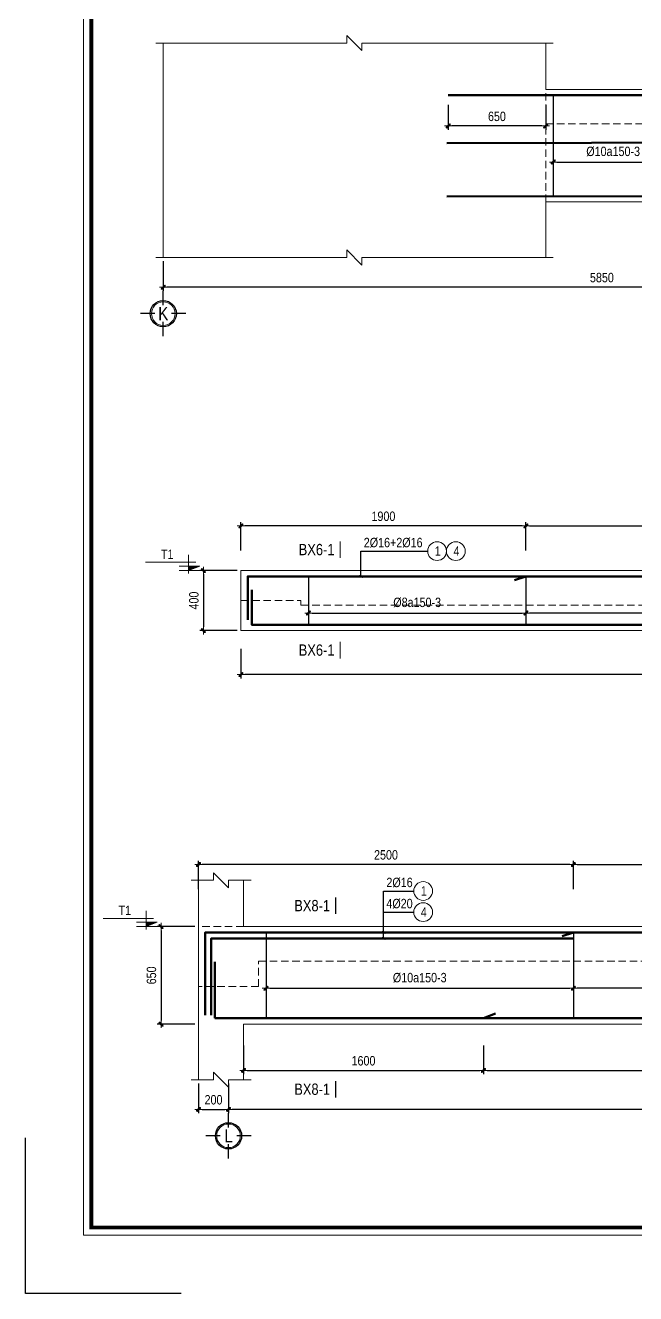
# Model space of a CAD drawing. Header units: millimetres. Extents: x 397144 to 8960116, y 345581 to 674207.
# Drawn here: x 4910048 to 4914117, y 625299 to 633748 of the extents above; entities that cross this region are included whole.
import ezdxf
from ezdxf.enums import TextEntityAlignment as Align

# ---------------------------------------------------------------- set-up
doc = ezdxf.new("R2010")
doc.units = ezdxf.units.MM
doc.header["$PDSIZE"] = -10
doc.linetypes.add('HIDDEN', pattern=[0.375, 0.25, -0.125])
doc.layers.get('0').update_dxf_attribs({"linetype": 'CONTINUOUS'})
doc.layers.get('Defpoints').update_dxf_attribs({"color": 12, "linetype": 'CONTINUOUS'})
for name, color, linetype, lineweight in [('2', 2, 'CONTINUOUS', 20), ('CDAI', 8, 'CONTINUOUS', 30), ('CTHEP', 2, 'CONTINUOUS', 50), ('DBAO', 3, 'CONTINUOUS', 20), ('DGIONG', 4, 'CONTINUOUS', 13), ('KTH', 150, 'CONTINUOUS', 5), ('Net khuat', 8, 'HIDDEN', 13), ('STICK', 1, 'CONTINUOUS', 9), ('TEXT', 7, 'CONTINUOUS', 15)]:
    doc.layers.add(name, color=color, linetype=linetype, lineweight=lineweight)
doc.layers.add('8', color=8, linetype='CONTINUOUS')
doc.layers.add('HATCH', color=7, linetype='CONTINUOUS', lineweight=5, true_color=0x2491ff)
doc.styles.add('HELVECONDENSE', font='VHELVCN_0.TTF')
doc.styles.add('Star-HelCon', font='VHELVCN_0.TTF')
doc.styles.add('TTP-HelCon', font='VHELVCN_0.TTF')
doc.styles.add('VNI-HELVE-CONDENSE', font='VHELVCN_0.TTF')
doc.dimstyles.new('kc-25', dxfattribs={"dimtxt": 62.5, "dimasz": 20, "dimexe": 20, "dimexo": 50, "dimgap": 25, "dimtad": 3, "dimdec": 0, "dimzin": 0, "dimdsep": 46, "dimtxsty": 'VNI-HELVE-CONDENSE', "dimblk": 'DIM', "dimcen": 2.5, "dimclrd": 256, "dimclre": 154, "dimclrt": 7, "dimaunit": 1, "dimadec": 0, "dimazin": 0, "dimtfac": 1, "dimtdec": 0, "dimtix": 1, "dimtmove": 0, "dimatfit": 3, "dimldrblk": 'DOT', "dimfxl": 1, "dimtolj": 1, "dimtzin": 0, "dimarcsym": 0})
doc.dimstyles.new('TTP-25', dxfattribs={"dimscale": 25, "dimtxt": 2.5, "dimasz": 1, "dimexe": 1, "dimexo": 1, "dimgap": 0.09, "dimtad": 0, "dimdec": 4, "dimrnd": 5, "dimzin": 9, "dimdsep": 46, "dimtxsty": 'TTP-HelCon', "dimblk": 'Stick1', "dimcen": 0.09, "dimdle": 1.5, "dimclrd": 256, "dimclre": 256, "dimclrt": 7, "dimadec": 0, "dimazin": 0, "dimtfac": 1, "dimtdec": 4, "dimtmove": 0, "dimatfit": 3, "dimldrblk": '_ArchTick1', "dimfxl": 1, "dimtvp": 1, "dimtolj": 1, "dimtzin": 0, "dimarcsym": 0})

# ---------------------------------------------------------------- blocks, each defined once
blk = doc.blocks.new('Stick1')
at = {"layer": 'STICK'}
h = blk.add_hatch(color=256, dxfattribs=at)
edge = h.paths.add_edge_path()
edge.add_line((0.3, 0.5), (-0.5, -0.3))
edge.add_arc((-0.4, -0.4), 0.141, 135, 315)
edge.add_line((-0.3, -0.5), (0.5, 0.3))
edge.add_arc((0.4, 0.4), 0.141, 315, 495)
blk.add_line((1, 0), (-1, 0), dxfattribs=at)
blk.add_lwpolyline([(0.3, 0.5), (-0.5, -0.3, 1), (-0.3, -0.5), (0.5, 0.3, 1), (0.3, 0.5, 1)], format="xyb", dxfattribs=at)
blk = doc.blocks.new('*D405')
at = {"layer": 'Defpoints', "color": 0, "transparency": 16777216}
for p in [(4910967.4, 632201.7), (4916817.4, 632201.7), (4910967.4, 632003.7)]:
    blk.add_point(p, dxfattribs=at)
at = {"layer": 'KTH', "lineweight": -2, "transparency": 16777216}
for p, q in [((4910967.4, 632176.7), (4910967.4, 631978.7)), ((4916817.4, 632176.7), (4916817.4, 631978.7)), ((4916792.4, 632003.7), (4910992.4, 632003.7))]:
    blk.add_line(p, q, dxfattribs=at)
at = {"layer": 'KTH', "lineweight": -2, "transparency": 16777216, "xscale": 25, "yscale": 25, "zscale": 25, "rotation": 180}
blk.add_blockref('Stick1', (4910967.4, 632003.7), dxfattribs=at)
at = {"layer": 'KTH', "lineweight": -2, "transparency": 16777216, "xscale": 25, "yscale": 25, "zscale": 25}
blk.add_blockref('Stick1', (4916817.4, 632003.7), dxfattribs=at)
at = {"layer": 'KTH', "color": 7, "transparency": 16777216, "insert": (4913892.4, 632067.5), "char_height": 62.5, "attachment_point": 5, "style": 'TTP-HelCon'}
blk.add_mtext('\\A1;5850', dxfattribs=at)
blk = doc.blocks.new('_ArchTick1')
at = {"color": 0, "const_width": 3.81}
blk.add_lwpolyline([(-12.7, -12.7), (12.7, 12.7)], dxfattribs=at)
blk = doc.blocks.new('*D408')
at = {"layer": 'Defpoints', "color": 0, "transparency": 16777216}
for p in [(4913567.4, 632977.7), (4914367.4, 632977.7), (4914367.4, 632837.7)]:
    blk.add_point(p, dxfattribs=at)
at = {"layer": 'KTH', "lineweight": -2, "transparency": 16777216}
for p, q in [((4913567.4, 632952.7), (4913567.4, 632812.7)), ((4914367.4, 632952.7), (4914367.4, 632812.7)), ((4913592.4, 632837.7), (4914342.4, 632837.7))]:
    blk.add_line(p, q, dxfattribs=at)
at = {"layer": 'KTH', "lineweight": -2, "transparency": 16777216, "xscale": 25, "yscale": 25, "zscale": 25, "rotation": 180}
blk.add_blockref('Stick1', (4913567.4, 632837.7), dxfattribs=at)
at = {"layer": 'KTH', "lineweight": -2, "transparency": 16777216, "xscale": 25, "yscale": 25, "zscale": 25}
blk.add_blockref('Stick1', (4914367.4, 632837.7), dxfattribs=at)
at = {"layer": 'KTH', "color": 7, "transparency": 16777216, "insert": (4913967.4, 632907.6), "char_height": 62.5, "attachment_point": 5, "style": 'TTP-HelCon'}
blk.add_mtext('\\A1;Þ10a150-3', dxfattribs=at)
blk = doc.blocks.new('*D411')
at = {"layer": 'Defpoints', "color": 0, "transparency": 16777216}
for p in [(4912867.4, 633243.7), (4913517.4, 633243.7), (4912867.4, 633077.7)]:
    blk.add_point(p, dxfattribs=at)
at = {"layer": 'KTH', "lineweight": -2, "transparency": 16777216}
for p, q in [((4912867.4, 633218.7), (4912867.4, 633052.7)), ((4913517.4, 633218.7), (4913517.4, 633052.7)), ((4913492.4, 633077.7), (4912892.4, 633077.7))]:
    blk.add_line(p, q, dxfattribs=at)
at = {"layer": 'KTH', "lineweight": -2, "transparency": 16777216, "xscale": 25, "yscale": 25, "zscale": 25, "rotation": 180}
blk.add_blockref('Stick1', (4912867.4, 633077.7), dxfattribs=at)
at = {"layer": 'KTH', "lineweight": -2, "transparency": 16777216, "xscale": 25, "yscale": 25, "zscale": 25}
blk.add_blockref('Stick1', (4913517.4, 633077.7), dxfattribs=at)
at = {"layer": 'KTH', "color": 7, "transparency": 16777216, "insert": (4913192.4, 633141.5), "char_height": 62.5, "attachment_point": 5, "style": 'TTP-HelCon'}
blk.add_mtext('\\A1;650', dxfattribs=at)
blk = doc.blocks.new('dau truc')
blk.add_circle((0, 0), 180)
at = {"layer": '8'}
for p, q in [((0, 127), (0, 345)), ((-127, 0), (-345, 0)), ((345, 0), (127, 0)), ((0, -345), (0, -127))]:
    blk.add_line(p, q, dxfattribs=at)
blk.add_circle((0, 0), 200, dxfattribs=at)
at = {"layer": 'TEXT', "style": 'HELVECONDENSE'}
blk.add_attdef('A', text='', height=233, dxfattribs=at).set_placement((0, 0), align=Align.MIDDLE)
blk = doc.blocks.new('*D415')
at = {"layer": 'Defpoints', "color": 0, "transparency": 16777216}
for p in [(4911652.6, 627390.7), (4913702.6, 627407.2), (4913702.6, 627333.2)]:
    blk.add_point(p, dxfattribs=at)
at = {"layer": 'KTH', "lineweight": -2, "transparency": 16777216}
for p, q in [((4911652.6, 627365.7), (4911652.6, 627308.2)), ((4913702.6, 627382.2), (4913702.6, 627308.2)), ((4911677.6, 627333.2), (4913677.6, 627333.2))]:
    blk.add_line(p, q, dxfattribs=at)
at = {"layer": 'KTH', "lineweight": -2, "transparency": 16777216, "xscale": 25, "yscale": 25, "zscale": 25, "rotation": 180}
blk.add_blockref('Stick1', (4911652.6, 627333.2), dxfattribs=at)
at = {"layer": 'KTH', "lineweight": -2, "transparency": 16777216, "xscale": 25, "yscale": 25, "zscale": 25}
blk.add_blockref('Stick1', (4913702.6, 627333.2), dxfattribs=at)
at = {"layer": 'KTH', "color": 7, "transparency": 16777216, "insert": (4912677.6, 627403.1), "char_height": 62.5, "attachment_point": 5, "style": 'TTP-HelCon'}
blk.add_mtext('\\A1;Þ10a150-3', dxfattribs=at)
blk = doc.blocks.new('*D416')
at = {"layer": 'Defpoints', "color": 0, "transparency": 16777216}
for p in [(4913702.6, 627407.2), (4918602.6, 627407.2), (4913702.6, 627333.2)]:
    blk.add_point(p, dxfattribs=at)
at = {"layer": 'KTH', "lineweight": -2, "transparency": 16777216}
for p, q in [((4913702.6, 627382.2), (4913702.6, 627308.2)), ((4918602.6, 627382.2), (4918602.6, 627308.2)), ((4918577.6, 627333.2), (4913727.6, 627333.2))]:
    blk.add_line(p, q, dxfattribs=at)
at = {"layer": 'KTH', "lineweight": -2, "transparency": 16777216, "xscale": 25, "yscale": 25, "zscale": 25, "rotation": 180}
blk.add_blockref('Stick1', (4913702.6, 627333.2), dxfattribs=at)
at = {"layer": 'KTH', "lineweight": -2, "transparency": 16777216, "xscale": 25, "yscale": 25, "zscale": 25}
blk.add_blockref('Stick1', (4918602.6, 627333.2), dxfattribs=at)
at = {"layer": 'KTH', "color": 7, "transparency": 16777216, "insert": (4916152.6, 627403.1), "char_height": 62.5, "attachment_point": 5, "style": 'TTP-HelCon'}
blk.add_mtext('\\A1;Þ10a200-3', dxfattribs=at)
blk = doc.blocks.new('*D417')
at = {"layer": 'Defpoints', "color": 0, "transparency": 16777216}
for p in [(4911202.6, 628157.8), (4911202.6, 627968.8), (4913702.6, 627968.8)]:
    blk.add_point(p, dxfattribs=at)
at = {"layer": 'KTH', "lineweight": -2, "transparency": 16777216}
for p, q in [((4911202.6, 627993.8), (4911202.6, 628182.8)), ((4913677.6, 628157.8), (4911227.6, 628157.8)), ((4913702.6, 627993.8), (4913702.6, 628182.8))]:
    blk.add_line(p, q, dxfattribs=at)
at = {"layer": 'KTH', "lineweight": -2, "transparency": 16777216, "xscale": 25, "yscale": 25, "zscale": 25, "rotation": 180}
blk.add_blockref('Stick1', (4911202.6, 628157.8), dxfattribs=at)
at = {"layer": 'KTH', "lineweight": -2, "transparency": 16777216, "xscale": 25, "yscale": 25, "zscale": 25}
blk.add_blockref('Stick1', (4913702.6, 628157.8), dxfattribs=at)
at = {"layer": 'KTH', "color": 7, "transparency": 16777216, "insert": (4912452.6, 628221.7), "char_height": 62.5, "attachment_point": 5, "style": 'TTP-HelCon'}
blk.add_mtext('\\A1;2500', dxfattribs=at)
blk = doc.blocks.new('*D418')
at = {"layer": 'Defpoints', "color": 0, "transparency": 16777216}
for p in [(4911202.6, 627744.2), (4910952.6, 627094.2), (4911202.6, 627094.2)]:
    blk.add_point(p, dxfattribs=at)
at = {"layer": 'KTH', "lineweight": -2, "transparency": 16777216}
for p, q in [((4911177.6, 627744.2), (4910927.6, 627744.2)), ((4910952.6, 627719.2), (4910952.6, 627119.2)), ((4911177.6, 627094.2), (4910927.6, 627094.2))]:
    blk.add_line(p, q, dxfattribs=at)
at = {"layer": 'KTH', "lineweight": -2, "transparency": 16777216, "xscale": 25, "yscale": 25, "zscale": 25}
for p, rotation in [((4910952.6, 627744.2), 90), ((4910952.6, 627094.2), 270)]:
    blk.add_blockref('Stick1', p, dxfattribs=dict(at, rotation=rotation))
at = {"layer": 'KTH', "color": 7, "transparency": 16777216, "insert": (4910888.8, 627419.2), "char_height": 62.5, "attachment_point": 5, "rotation": 90, "style": 'TTP-HelCon'}
blk.add_mtext('\\A1;650', dxfattribs=at)
blk = doc.blocks.new('CODE')
at = {"layer": 'DBAO'}
for p, q in [((-62.5, -20), (-62.5, 105)), ((-62.5, 0), (-137.5, 30)), ((-137.5, 30), (0, 30)), ((-137.5, 0), (0, 0)), ((-112.5, 55), (223.6, 55))]:
    blk.add_line(p, q, dxfattribs=at)
at = {"layer": 'HATCH', "color": 1}
blk.add_solid([(-62.5, 0), (-137.5, 30), (-62.5, 30)], dxfattribs=at)
blk = doc.blocks.new('*D419')
at = {"layer": 'Defpoints', "color": 0, "transparency": 16777216}
for p in [(4911402.6, 626724.2), (4923652.6, 626724.2), (4911402.6, 626526.2)]:
    blk.add_point(p, dxfattribs=at)
at = {"layer": 'KTH', "lineweight": -2, "transparency": 16777216}
for p, q in [((4911402.6, 626699.2), (4911402.6, 626501.2)), ((4923652.6, 626699.2), (4923652.6, 626501.2)), ((4923627.6, 626526.2), (4911427.6, 626526.2))]:
    blk.add_line(p, q, dxfattribs=at)
at = {"layer": 'KTH', "lineweight": -2, "transparency": 16777216, "xscale": 25, "yscale": 25, "zscale": 25, "rotation": 180}
blk.add_blockref('Stick1', (4911402.6, 626526.2), dxfattribs=at)
at = {"layer": 'KTH', "lineweight": -2, "transparency": 16777216, "xscale": 25, "yscale": 25, "zscale": 25}
blk.add_blockref('Stick1', (4923652.6, 626526.2), dxfattribs=at)
at = {"layer": 'KTH', "color": 7, "transparency": 16777216, "insert": (4917527.6, 626590.1), "char_height": 62.5, "attachment_point": 5, "style": 'TTP-HelCon'}
blk.add_mtext('\\A1;12250', dxfattribs=at)
blk = doc.blocks.new('*D420')
at = {"layer": 'Defpoints', "color": 0, "transparency": 16777216}
for p in [(4911202.6, 626724.2), (4911402.6, 626724.2), (4911402.6, 626526.2)]:
    blk.add_point(p, dxfattribs=at)
at = {"layer": 'KTH', "lineweight": -2, "transparency": 16777216}
for p, q in [((4911202.6, 626699.2), (4911202.6, 626501.2)), ((4911402.6, 626699.2), (4911402.6, 626501.2)), ((4911227.6, 626526.2), (4911377.6, 626526.2))]:
    blk.add_line(p, q, dxfattribs=at)
at = {"layer": 'KTH', "lineweight": -2, "transparency": 16777216, "xscale": 25, "yscale": 25, "zscale": 25, "rotation": 180}
blk.add_blockref('Stick1', (4911202.6, 626526.2), dxfattribs=at)
at = {"layer": 'KTH', "lineweight": -2, "transparency": 16777216, "xscale": 25, "yscale": 25, "zscale": 25}
blk.add_blockref('Stick1', (4911402.6, 626526.2), dxfattribs=at)
at = {"layer": 'KTH', "color": 7, "transparency": 16777216, "insert": (4911302.6, 626590.1), "char_height": 62.5, "attachment_point": 5, "style": 'TTP-HelCon'}
blk.add_mtext('\\A1;200', dxfattribs=at)
blk = doc.blocks.new('*D421')
at = {"layer": 'Defpoints', "color": 0, "transparency": 16777216}
for p in [(4918602.6, 628157.8), (4913702.6, 627968.8), (4918602.6, 627968.8)]:
    blk.add_point(p, dxfattribs=at)
at = {"layer": 'KTH', "lineweight": -2, "transparency": 16777216}
for p, q in [((4913702.6, 627993.8), (4913702.6, 628182.8)), ((4913727.6, 628157.8), (4918577.6, 628157.8)), ((4918602.6, 627993.8), (4918602.6, 628182.8))]:
    blk.add_line(p, q, dxfattribs=at)
at = {"layer": 'KTH', "lineweight": -2, "transparency": 16777216, "xscale": 25, "yscale": 25, "zscale": 25, "rotation": 180}
blk.add_blockref('Stick1', (4913702.6, 628157.8), dxfattribs=at)
at = {"layer": 'KTH', "lineweight": -2, "transparency": 16777216, "xscale": 25, "yscale": 25, "zscale": 25}
blk.add_blockref('Stick1', (4918602.6, 628157.8), dxfattribs=at)
at = {"layer": 'KTH', "color": 7, "transparency": 16777216, "insert": (4916152.6, 628221.7), "char_height": 62.5, "attachment_point": 5, "style": 'TTP-HelCon'}
blk.add_mtext('\\A1;4900', dxfattribs=at)
blk = doc.blocks.new('CHG_XX_Khung ten')
blk.add_lwpolyline([(15, 579), (826, 579), (826, 15), (15, 15)], close=True)
at = {"color": 4, "linetype": 'Continuous', "const_width": 1}
blk.add_lwpolyline([(17, 577), (824, 577), (824, 17), (17, 17)], close=True, dxfattribs=at)
at = {"layer": 'Defpoints', "color": 1, "ltscale": 2}
blk.add_lwpolyline([(40.06, 0), (0, 0), (0, 40)], dxfattribs=at)
blk = doc.blocks.new('*D968')
at = {"layer": 'Defpoints', "color": 0, "transparency": 16777216}
for p in [(4911485.5, 630413.5), (4911485.5, 630224.5), (4913385.5, 630224.5)]:
    blk.add_point(p, dxfattribs=at)
at = {"layer": 'KTH', "lineweight": -2, "transparency": 16777216}
for p, q in [((4911485.5, 630249.5), (4911485.5, 630438.5)), ((4913360.5, 630413.5), (4911510.5, 630413.5)), ((4913385.5, 630249.5), (4913385.5, 630438.5))]:
    blk.add_line(p, q, dxfattribs=at)
at = {"layer": 'KTH', "lineweight": -2, "transparency": 16777216, "xscale": 25, "yscale": 25, "zscale": 25, "rotation": 180}
blk.add_blockref('Stick1', (4911485.5, 630413.5), dxfattribs=at)
at = {"layer": 'KTH', "lineweight": -2, "transparency": 16777216, "xscale": 25, "yscale": 25, "zscale": 25}
blk.add_blockref('Stick1', (4913385.5, 630413.5), dxfattribs=at)
at = {"layer": 'KTH', "color": 7, "transparency": 16777216, "insert": (4912435.5, 630477.3), "char_height": 62.5, "attachment_point": 5, "style": 'TTP-HelCon'}
blk.add_mtext('\\A1;1900', dxfattribs=at)
blk = doc.blocks.new('*D969')
at = {"layer": 'Defpoints', "color": 0, "transparency": 16777216}
for p in [(4911485.5, 630116.1), (4911235.5, 629716.1), (4911485.5, 629716.1)]:
    blk.add_point(p, dxfattribs=at)
at = {"layer": 'KTH', "lineweight": -2, "transparency": 16777216}
for p, q in [((4911460.5, 630116.1), (4911210.5, 630116.1)), ((4911235.5, 630091.1), (4911235.5, 629741.1)), ((4911460.5, 629716.1), (4911210.5, 629716.1))]:
    blk.add_line(p, q, dxfattribs=at)
at = {"layer": 'KTH', "lineweight": -2, "transparency": 16777216, "xscale": 25, "yscale": 25, "zscale": 25}
for p, rotation in [((4911235.5, 630116.1), 90), ((4911235.5, 629716.1), 270)]:
    blk.add_blockref('Stick1', p, dxfattribs=dict(at, rotation=rotation))
at = {"layer": 'KTH', "color": 7, "transparency": 16777216, "insert": (4911171.7, 629916.1), "char_height": 62.5, "attachment_point": 5, "rotation": 90, "style": 'TTP-HelCon'}
blk.add_mtext('\\A1;400', dxfattribs=at)
blk = doc.blocks.new('*D970')
at = {"layer": 'Defpoints', "color": 0, "transparency": 16777216}
for p in [(4911485.5, 629620.7), (4919085.5, 629620.7), (4911485.5, 629422.8)]:
    blk.add_point(p, dxfattribs=at)
at = {"layer": 'KTH', "lineweight": -2, "transparency": 16777216}
for p, q in [((4911485.5, 629595.7), (4911485.5, 629397.8)), ((4919085.5, 629595.7), (4919085.5, 629397.8)), ((4919060.5, 629422.8), (4911510.5, 629422.8))]:
    blk.add_line(p, q, dxfattribs=at)
at = {"layer": 'KTH', "lineweight": -2, "transparency": 16777216, "xscale": 25, "yscale": 25, "zscale": 25, "rotation": 180}
blk.add_blockref('Stick1', (4911485.5, 629422.8), dxfattribs=at)
at = {"layer": 'KTH', "lineweight": -2, "transparency": 16777216, "xscale": 25, "yscale": 25, "zscale": 25}
blk.add_blockref('Stick1', (4919085.5, 629422.8), dxfattribs=at)
at = {"layer": 'KTH', "color": 7, "transparency": 16777216, "insert": (4915285.5, 629486.6), "char_height": 62.5, "attachment_point": 5, "style": 'TTP-HelCon'}
blk.add_mtext('\\A1;7600', dxfattribs=at)
blk = doc.blocks.new('*D971')
at = {"layer": 'Defpoints', "color": 0, "transparency": 16777216}
for p in [(4917185.5, 630413.5), (4913385.5, 630224.5), (4917185.5, 630224.5)]:
    blk.add_point(p, dxfattribs=at)
at = {"layer": 'KTH', "lineweight": -2, "transparency": 16777216}
for p, q in [((4913385.5, 630249.5), (4913385.5, 630438.5)), ((4913410.5, 630413.5), (4917160.5, 630413.5)), ((4917185.5, 630249.5), (4917185.5, 630438.5))]:
    blk.add_line(p, q, dxfattribs=at)
at = {"layer": 'KTH', "lineweight": -2, "transparency": 16777216, "xscale": 25, "yscale": 25, "zscale": 25, "rotation": 180}
blk.add_blockref('Stick1', (4913385.5, 630413.5), dxfattribs=at)
at = {"layer": 'KTH', "lineweight": -2, "transparency": 16777216, "xscale": 25, "yscale": 25, "zscale": 25}
blk.add_blockref('Stick1', (4917185.5, 630413.5), dxfattribs=at)
at = {"layer": 'KTH', "color": 7, "transparency": 16777216, "insert": (4915285.5, 630477.3), "char_height": 62.5, "attachment_point": 5, "style": 'TTP-HelCon'}
blk.add_mtext('\\A1;3800', dxfattribs=at)
blk = doc.blocks.new('*D973')
at = {"layer": 'Defpoints', "color": 0, "transparency": 16777216}
for p in [(4911935.5, 629973.2), (4913385.5, 629973.2), (4913385.5, 629833.2)]:
    blk.add_point(p, dxfattribs=at)
at = {"layer": 'KTH', "lineweight": -2, "transparency": 16777216}
for p, q in [((4911935.5, 629948.2), (4911935.5, 629808.2)), ((4913385.5, 629948.2), (4913385.5, 629808.2)), ((4911960.5, 629833.2), (4913360.5, 629833.2))]:
    blk.add_line(p, q, dxfattribs=at)
at = {"layer": 'KTH', "lineweight": -2, "transparency": 16777216, "xscale": 25, "yscale": 25, "zscale": 25, "rotation": 180}
blk.add_blockref('Stick1', (4911935.5, 629833.2), dxfattribs=at)
at = {"layer": 'KTH', "lineweight": -2, "transparency": 16777216, "xscale": 25, "yscale": 25, "zscale": 25}
blk.add_blockref('Stick1', (4913385.5, 629833.2), dxfattribs=at)
at = {"layer": 'KTH', "color": 7, "transparency": 16777216, "insert": (4912660.5, 629903.1), "char_height": 62.5, "attachment_point": 5, "style": 'TTP-HelCon'}
blk.add_mtext('\\A1;Þ8a150-3', dxfattribs=at)
blk = doc.blocks.new('*D974')
at = {"layer": 'Defpoints', "color": 0, "transparency": 16777216}
for p in [(4913385.5, 629973.2), (4917185.5, 629973.2), (4913385.5, 629833.2)]:
    blk.add_point(p, dxfattribs=at)
at = {"layer": 'KTH', "lineweight": -2, "transparency": 16777216}
for p, q in [((4913385.5, 629948.2), (4913385.5, 629808.2)), ((4917185.5, 629948.2), (4917185.5, 629808.2)), ((4917160.5, 629833.2), (4913410.5, 629833.2))]:
    blk.add_line(p, q, dxfattribs=at)
at = {"layer": 'KTH', "lineweight": -2, "transparency": 16777216, "xscale": 25, "yscale": 25, "zscale": 25, "rotation": 180}
blk.add_blockref('Stick1', (4913385.5, 629833.2), dxfattribs=at)
at = {"layer": 'KTH', "lineweight": -2, "transparency": 16777216, "xscale": 25, "yscale": 25, "zscale": 25}
blk.add_blockref('Stick1', (4917185.5, 629833.2), dxfattribs=at)
at = {"layer": 'KTH', "color": 7, "transparency": 16777216, "insert": (4915285.5, 629903.1), "char_height": 62.5, "attachment_point": 5, "style": 'TTP-HelCon'}
blk.add_mtext('\\A1;Þ8a200-3', dxfattribs=at)
blk = doc.blocks.new('DIM')
h = blk.add_hatch(color=1)
h.paths.add_polyline_path([(0.49, 0.29, 1), (0.29, 0.49), (-0.19, 0), (0.19, 0)])
h.paths.add_polyline_path([(0.19, 0), (-0.19, 0), (-0.49, -0.29, 1), (-0.29, -0.49)])
at = {"color": 9}
for p, q in [((-0.19, 0), (-1.5, 0)), ((0.19, 0), (1.5, 0))]:
    blk.add_line(p, q, dxfattribs=at)
at = {"color": 1}
for p, q in [((-0.49, -0.29), (0.29, 0.49)), ((-0.29, -0.49), (0.49, 0.29)), ((-0.19, 0), (0.19, 0))]:
    blk.add_line(p, q, dxfattribs=at)
blk.add_arc((-0.39, -0.39), 0.138, 135, 315, dxfattribs=at)
blk = doc.blocks.new('MC')
at = {"layer": 'CTHEP', "const_width": 10}
blk.add_lwpolyline([(0, 150), (0, 0)], dxfattribs=at)
at = {"layer": 'TEXT', "style": 'TTP-HelCon'}
blk.add_attdef('A', text='', height=100, dxfattribs=at).set_placement((-50, 26), align=Align.RIGHT)
blk = doc.blocks.new('*D980')
at = {"layer": 'Defpoints', "color": 0, "transparency": 16777216}
for p in [(4911502.6, 626977.1), (4913102.6, 626977.1), (4913102.6, 626786.1)]:
    blk.add_point(p, dxfattribs=at)
at = {"layer": 'KTH', "lineweight": -2, "transparency": 16777216}
for p, q in [((4911502.6, 626952.1), (4911502.6, 626761.1)), ((4913102.6, 626952.1), (4913102.6, 626761.1)), ((4911527.6, 626786.1), (4913077.6, 626786.1))]:
    blk.add_line(p, q, dxfattribs=at)
at = {"layer": 'KTH', "lineweight": -2, "transparency": 16777216, "xscale": 25, "yscale": 25, "zscale": 25, "rotation": 180}
blk.add_blockref('Stick1', (4911502.6, 626786.1), dxfattribs=at)
at = {"layer": 'KTH', "lineweight": -2, "transparency": 16777216, "xscale": 25, "yscale": 25, "zscale": 25}
blk.add_blockref('Stick1', (4913102.6, 626786.1), dxfattribs=at)
at = {"layer": 'KTH', "color": 7, "transparency": 16777216, "insert": (4912302.6, 626849.9), "char_height": 62.5, "attachment_point": 5, "style": 'TTP-HelCon'}
blk.add_mtext('\\A1;1600', dxfattribs=at)
blk = doc.blocks.new('*D982')
at = {"layer": 'Defpoints', "color": 0, "transparency": 16777216}
for p in [(4913102.6, 626977.1), (4919502.6, 626949.1), (4919502.6, 626786.1)]:
    blk.add_point(p, dxfattribs=at)
at = {"layer": 'KTH', "lineweight": -2, "transparency": 16777216}
for p, q in [((4913102.6, 626952.1), (4913102.6, 626761.1)), ((4919502.6, 626924.1), (4919502.6, 626761.1)), ((4913127.6, 626786.1), (4919477.6, 626786.1))]:
    blk.add_line(p, q, dxfattribs=at)
at = {"layer": 'KTH', "lineweight": -2, "transparency": 16777216, "xscale": 25, "yscale": 25, "zscale": 25, "rotation": 180}
blk.add_blockref('Stick1', (4913102.6, 626786.1), dxfattribs=at)
at = {"layer": 'KTH', "lineweight": -2, "transparency": 16777216, "xscale": 25, "yscale": 25, "zscale": 25}
blk.add_blockref('Stick1', (4919502.6, 626786.1), dxfattribs=at)
at = {"layer": 'KTH', "color": 7, "transparency": 16777216, "insert": (4916302.6, 626849.9), "char_height": 62.5, "attachment_point": 5, "style": 'TTP-HelCon'}
blk.add_mtext('\\A1;6400', dxfattribs=at)

msp = doc.modelspace()

# ---------------------------------------------------------------- linework, layer by layer
at = {"layer": 'CDAI', "ltscale": 52.5}
for p, q in [((4913567.40655, 633282.67276), (4913567.40655, 632610.67276)), ((4911652.63321, 627709.2191), (4911652.63321, 627129.2191)), ((4913702.63321, 627709.2191), (4913702.63321, 627129.2191))]:
    msp.add_line(p, q, dxfattribs=at)
at = {"layer": 'CTHEP'}
msp.add_line((4911312.11751, 627133.2191), (4911312.11751, 627509.37821), dxfattribs=at)
for points in [[(4912867.40655, 633282.67276), (4916787.40656, 633282.67276), (4916787.40656, 632610.67276)], [(4912859.2187, 632609.06325), (4916717.40656, 632610.67276)], [(4911247.63321, 627154.56395), (4911247.63321, 627705.2191), (4921852.63321, 627705.2191)], [(4911287.63321, 627154.56395), (4911287.63321, 627665.2191), (4913702.63321, 627665.2191)], [(4911312.11751, 627133.2191), (4921854.29642, 627133.2191)]]:
    msp.add_lwpolyline(points, dxfattribs=at)
msp.add_lwpolyline([(4912859.2187, 632962.86781), (4916717.40656, 632971.67276), (4916717.40656, 632971.67276)], close=True, dxfattribs=at)
at = {"layer": 'DBAO'}
for points in [[(4910967.40656, 633630.0671), (4910967.40656, 633321.67276), (4910967.40656, 633321.67276), (4910967.40656, 632621.67276), (4910967.40656, 632621.67276), (4910967.40656, 632201.67276)], [(4913517.40655, 633630.0671), (4913517.40655, 633321.67276), (4916517.40656, 633321.67276), (4916817.40656, 633321.67276)], [(4913517.40655, 632201.67276), (4913517.40655, 632571.67276), (4916517.40656, 632571.67276), (4916817.40656, 632571.67276)], [(4911202.63321, 628052.61344), (4911202.63321, 627744.2191), (4911202.63321, 627744.2191), (4911202.63321, 627094.2191), (4911202.63321, 627094.2191), (4911202.63321, 626724.2191)], [(4911502.63321, 628052.61344), (4911502.63321, 627744.2191), (4921102.63321, 627744.2191), (4921102.63321, 628052.61344)], [(4911502.63321, 626724.2191), (4911502.63321, 627094.2191), (4921102.63321, 627094.2191), (4921102.63321, 626724.2191)]]:
    msp.add_lwpolyline(points, dxfattribs=at)
at = {"layer": 'DGIONG'}
for points in [[(4910917.40656, 633630.0671), (4912192.40655, 633630.0671), (4912192.40655, 633680.0671), (4912292.40655, 633580.0671), (4912292.40655, 633630.0671), (4913567.40655, 633630.0671)], [(4910917.40656, 632201.67276), (4912192.40655, 632201.67276), (4912192.40655, 632251.67276), (4912292.40655, 632151.67276), (4912292.40655, 632201.67276), (4913567.40655, 632201.67276)], [(4911152.63321, 628052.61344), (4911302.63321, 628052.61344), (4911302.63321, 628102.61344), (4911402.63321, 628002.61344), (4911402.63321, 628052.61344), (4911552.63321, 628052.61344)], [(4911152.63321, 626724.2191), (4911302.63321, 626724.2191), (4911302.63321, 626774.2191), (4911402.63321, 626674.2191), (4911402.63321, 626724.2191), (4911552.63321, 626724.2191)]]:
    msp.add_lwpolyline(points, dxfattribs=at)
at = {"layer": 'Net khuat', "ltscale": 200}
for p, q in [((4913517.40655, 632571.67276), (4913517.40655, 633321.67276)), ((4913517.40655, 633091.67276), (4916517.40656, 633091.67276)), ((4911502.63321, 627744.2191), (4911202.63321, 627744.2191)), ((4911602.63321, 627344.2191), (4911602.63321, 627514.2191)), ((4911602.63321, 627514.2191), (4923352.63321, 627514.2191)), ((4911602.63321, 627344.2191), (4911202.63321, 627344.2191))]:
    msp.add_line(p, q, dxfattribs=at)

# ---------------------------------------------------------------- block references
at = {"layer": '2', "ltscale": 300}
ref = msp.add_blockref('dau truc', (4910967.40656, 631827.83035), dxfattribs=dict(at, xscale=0.4367131292819977, yscale=0.4367131292819977, zscale=0.4367131292819977))
ref.add_attrib('A', 'K', dxfattribs={"layer": 'TEXT', "height": 87.5, "style": 'HELVECONDENSE'}).set_placement((4910967.40656, 631827.83035), align=Align.MIDDLE)
ref = msp.add_blockref('dau truc', (4911402.63321, 626350.37669), dxfattribs=dict(at, xscale=0.4367131292819977, yscale=0.4367131292819977, zscale=0.4367131292819977))
ref.add_attrib('A', 'L', dxfattribs={"layer": 'TEXT', "height": 87.5, "style": 'HELVECONDENSE'}).set_placement((4911402.63321, 626350.37669), align=Align.MIDDLE)
at = {"layer": 'KTH', "linetype": 'Continuous', "xscale": -1}
msp.add_blockref('CODE', (4910790.13321, 627744.2191), dxfattribs=at)

# ---------------------------------------------------------------- texts
at = {"layer": 'TEXT', "style": 'TTP-HelCon'}
msp.add_text('T1    ', height=62.5, dxfattribs=at).set_placement((4910832.39988, 627821.21409), align=Align.RIGHT)

# ---------------------------------------------------------------- dimensions: what is measured, and where the dimension line sits
at = {"layer": 'KTH'}
dim = msp.add_linear_dim(base=(4912867.40655, 633077.68943), p1=(4913517.40655, 633243.67276), p2=(4912867.40655, 633243.67276), dimstyle='TTP-25', dxfattribs=at)
dim.commit()
dim.dimension.update_dxf_attribs({"geometry": '*D411', "text_midpoint": (4913192.40655, 633141.52277)})
for base, p1, p2, picture, middle in [((4914367.40655, 632837.67276), (4913567.40655, 632977.68594), (4914367.40655, 632977.68594), '*D408', (4913967.40655, 632907.58943)), ((4913702.63321, 627333.2191), (4911652.63321, 627390.69245), (4913702.63321, 627407.21911), '*D415', (4912677.63321, 627403.13576))]:
    dim = msp.add_linear_dim(base=base, p1=p1, p2=p2, text='Þ10a150-3', dimstyle='TTP-25', override={"dimtmove": 1}, dxfattribs=at)
    dim.commit()
    dim.dimension.update_dxf_attribs({"geometry": picture, "text_midpoint": middle})
for base, p1, p2, picture, middle in [((4910967.40656, 632003.69489), (4916817.40656, 632201.67276), (4910967.40656, 632201.67276), '*D405', (4913892.40656, 632067.52822)), ((4911202.63321, 628157.84594), (4913702.63321, 627968.84594), (4911202.63321, 627968.84594), '*D417', (4912452.63321, 628221.67927)), ((4911402.63321, 626526.24123), (4923652.63321, 626724.2191), (4911402.63321, 626724.2191), '*D419', (4917527.63321, 626590.07456))]:
    dim = msp.add_linear_dim(base=base, p1=p1, p2=p2, dimstyle='TTP-25', override={"dimtmove": 1}, dxfattribs=at)
    dim.commit()
    dim.dimension.update_dxf_attribs({"geometry": picture, "text_midpoint": middle})
for base, p1, p2, angle, picture, middle in [((4918602.63321, 628157.84594), (4913702.63321, 627968.84594), (4918602.63321, 627968.84594), 180, '*D421', (4916152.63321, 628221.67927)), ((4910952.63321, 627094.2191), (4911202.63321, 627744.2191), (4911202.63321, 627094.2191), 270, '*D418', (4910888.79988, 627419.2191)), ((4911402.63321, 626526.24123), (4911202.63321, 626724.2191), (4911402.63321, 626724.2191), 180, '*D420', (4911302.63321, 626590.07456))]:
    dim = msp.add_linear_dim(base=base, p1=p1, p2=p2, angle=angle, dimstyle='TTP-25', override={"dimtmove": 1}, dxfattribs=at)
    dim.commit()
    dim.dimension.update_dxf_attribs({"geometry": picture, "text_midpoint": middle})
dim = msp.add_linear_dim(base=(4913702.63321, 627333.2191), p1=(4918602.63321, 627407.21911), p2=(4913702.63321, 627407.21911), angle=180, text='Þ10a200-3', dimstyle='TTP-25', override={"dimtmove": 1}, dxfattribs=at)
dim.commit()
dim.dimension.update_dxf_attribs({"geometry": '*D416', "text_midpoint": (4916152.63321, 627403.13576)})

# ---------------------------------------------------------------- next in the draw order: block references
at = {"layer": 'KTH', "ltscale": 0.8, "xscale": 25.92478421702978, "yscale": 25.92478421702978, "zscale": 25.92478421702978}
msp.add_blockref('CHG_XX_Khung ten', (4910047.85616, 625299.06132), dxfattribs=at)

# ---------------------------------------------------------------- next in the draw order: linework, layer by layer
at = {"layer": 'CDAI', "ltscale": 52.5}
for p, q in [((4911935.5048, 630081.101), (4911935.5048, 629751.101)), ((4913385.50474, 630081.101), (4913385.50474, 629751.101))]:
    msp.add_line(p, q, dxfattribs=at)
at = {"layer": 'CTHEP'}
for p, q in [((4913310.50474, 630052.101), (4913385.50474, 630077.101)), ((4913702.63321, 627705.2191), (4913627.63321, 627680.2191)), ((4913102.63321, 627133.2191), (4913182.195, 627166.37715))]:
    msp.add_line(p, q, dxfattribs=at)
msp.add_lwpolyline([(4911530.50474, 629787.1599), (4911530.50474, 629787.1599), (4911530.50474, 630077.101), (4919015.50474, 630077.101, -0.414213562), (4919035.50474, 630057.101), (4919035.50474, 629765.5599), (4919035.50474, 629765.5599)], format="xyb", dxfattribs=at)
msp.add_lwpolyline([(4911557.61837, 629987.36954), (4911557.61837, 629755.101), (4919006.02017, 629755.101), (4919006.02017, 630018.15856)], dxfattribs=at)
at = {"layer": 'DBAO'}
msp.add_lwpolyline([(4911485.50474, 630116.101), (4919085.50474, 630116.101), (4919085.50474, 630116.101), (4919085.50474, 629716.101), (4911485.50474, 629716.101), (4911485.50474, 629716.101), (4911485.50474, 630116.101), (4911485.50474, 630116.101)], dxfattribs=at)
at = {"layer": 'DGIONG'}
for centre in [(4912793.45432, 630245.61011), (4912918.45432, 630245.61011), (4912700.55836, 627981.34378), (4912700.55836, 627840.53071)]:
    msp.add_circle(centre, 62.5, dxfattribs=at)
at = {"layer": 'Net khuat', "ltscale": 200}
for p, q in [((4911485.5048, 629916.101), (4911885.5048, 629916.101)), ((4911885.5048, 629916.101), (4911885.5048, 629886.101)), ((4911885.5048, 629886.101), (4918685.50474, 629886.101))]:
    msp.add_line(p, q, dxfattribs=at)

# ---------------------------------------------------------------- next in the draw order: block references
at = {"xscale": 0.75, "yscale": 0.75, "zscale": 0.75}
for p, values in [((4912146.73273, 630198.99534), {'A': 'BX6-1'}), ((4912146.73273, 629529.24097), {'A': 'BX6-1'}), ((4912117.15777, 627827.11344), {'A': 'BX8-1'}), ((4912117.15777, 626603.97342), {'A': 'BX8-1'})]:
    msp.add_blockref('MC', p, dxfattribs=at).add_auto_attribs(values)
at = {"layer": 'KTH', "linetype": 'Continuous', "xscale": -1}
msp.add_blockref('CODE', (4911073.00474, 630116.101), dxfattribs=at)

# ---------------------------------------------------------------- next in the draw order: texts
at = {"layer": 'TEXT', "style": 'TTP-HelCon'}
for s, p in [('2Þ16+2Þ16', (4912304.4523, 630271.46305)), ('2Þ16', (4912455.2949, 628007.19672)), ('4Þ20', (4912455.2949, 627866.38365))]:
    msp.add_text(s, height=62.5, dxfattribs=at).set_placement(p)
msp.add_text('T1    ', height=62.5, dxfattribs=at).set_placement((4911115.27141, 630193.09599), align=Align.RIGHT)
at = {"layer": 'TEXT', "style": 'Star-HelCon'}
for s, p in [('1', (4912797.62099, 630245.61011)), ('4', (4912922.62099, 630245.61011)), ('1', (4912704.72503, 627981.34378)), ('4', (4912704.72503, 627840.53071))]:
    msp.add_text(s, height=62.5, dxfattribs=at).set_placement(p, align=Align.MIDDLE)

# ---------------------------------------------------------------- next in the draw order: dimensions: what is measured, and where the dimension line sits
at = {"layer": 'KTH'}
for base, p1, p2, picture, middle in [((4911485.50474, 630413.49534), (4913385.50474, 630224.49534), (4911485.50474, 630224.49534), '*D968', (4912435.50474, 630477.32867)), ((4911485.50474, 629422.7568), (4919085.50474, 629620.73467), (4911485.50474, 629620.73467), '*D970', (4915285.50474, 629486.59014)), ((4913102.63321, 626786.1031), (4911502.63321, 626977.1006), (4913102.63321, 626977.1006), '*D980', (4912302.63321, 626849.93643)), ((4919502.63321, 626786.1031), (4913102.63321, 626977.1006), (4919502.63321, 626949.12997), '*D982', (4916302.63321, 626849.93643))]:
    dim = msp.add_linear_dim(base=base, p1=p1, p2=p2, dimstyle='TTP-25', override={"dimtmove": 1}, dxfattribs=at)
    dim.commit()
    dim.dimension.update_dxf_attribs({"geometry": picture, "text_midpoint": middle})
for base, p1, p2, angle, picture, middle in [((4917185.50474, 630413.49534), (4913385.50474, 630224.49534), (4917185.50474, 630224.49534), 180, '*D971', (4915285.50474, 630477.32867)), ((4911235.50474, 629716.101), (4911485.50474, 630116.101), (4911485.50474, 629716.101), 270, '*D969', (4911171.67141, 629916.101))]:
    dim = msp.add_linear_dim(base=base, p1=p1, p2=p2, angle=angle, dimstyle='TTP-25', override={"dimtmove": 1}, dxfattribs=at)
    dim.commit()
    dim.dimension.update_dxf_attribs({"geometry": picture, "text_midpoint": middle})
dim = msp.add_linear_dim(base=(4913385.50474, 629833.19681), p1=(4911935.5048, 629973.20999), p2=(4913385.50474, 629973.20999), text='Þ8a150-3', dimstyle='TTP-25', override={"dimtmove": 1}, dxfattribs=at)
dim.commit()
dim.dimension.update_dxf_attribs({"geometry": '*D973', "text_midpoint": (4912660.50477, 629903.11347)})
dim = msp.add_linear_dim(base=(4913385.50474, 629833.19681), p1=(4917185.50474, 629973.20999), p2=(4913385.50474, 629973.20999), angle=180, text='Þ8a200-3', dimstyle='TTP-25', override={"dimtmove": 1}, dxfattribs=at)
dim.commit()
dim.dimension.update_dxf_attribs({"geometry": '*D974', "text_midpoint": (4915285.50474, 629903.11347)})

# ---------------------------------------------------------------- next in the draw order: leaders
at = {"layer": 'DGIONG'}
for points in [[(4912285.94053, 630077.101), (4912285.94027, 630245.61011), (4912730.95432, 630245.61011)], [(4912436.78313, 627705.2191), (4912436.78287, 627981.34378), (4912638.05836, 627981.34378)], [(4912436.78313, 627665.2191), (4912436.78287, 627840.53071), (4912638.05836, 627840.53071)]]:
    msp.add_leader(points, dimstyle='kc-25', override={"dimtad": 0, "dimldrblk": 'ArchTick', "dimfxl": 100, "dimarcsym": 1}, dxfattribs=at)

doc.saveas('drawing.dxf')
